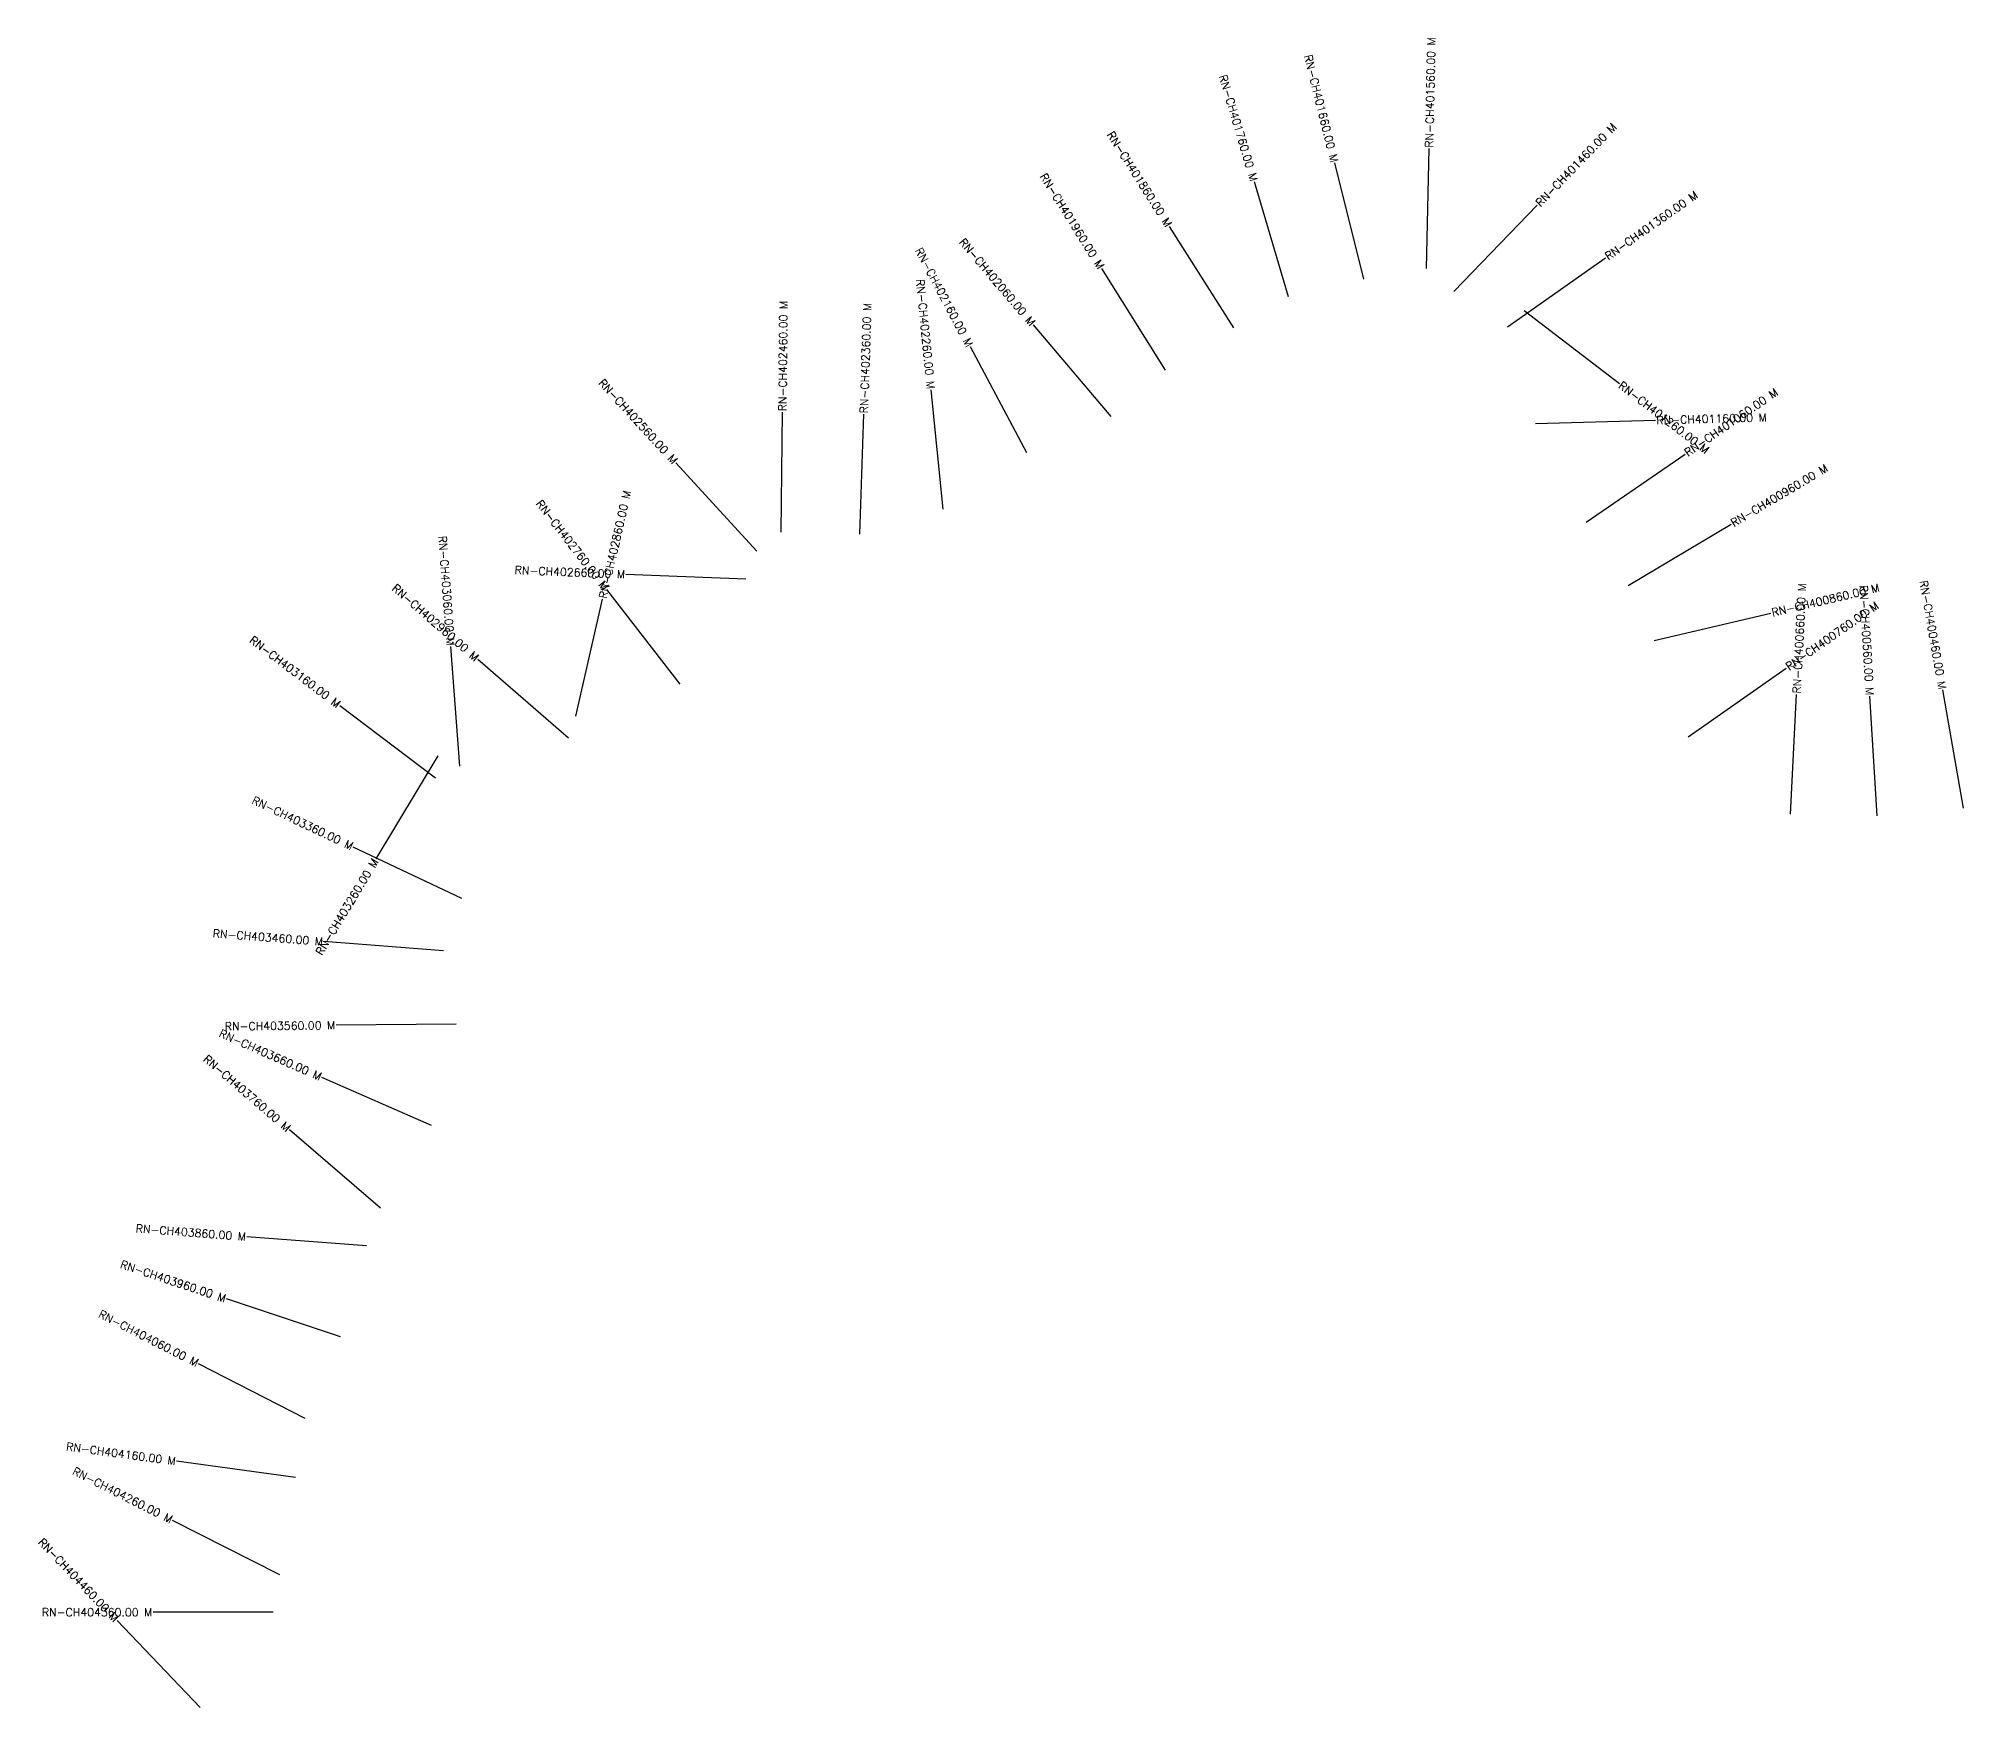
# Model space of a CAD drawing. Header units: metres. Extents: x 302122 to 307194, y 1940197 to 1944716.
# Drawn here: x 302187 to 304593, y 1942098 to 1944183 of the extents above; entities that cross this region are included whole.
import ezdxf
from ezdxf.enums import TextEntityAlignment as Align

# ---------------------------------------------------------------- set-up
doc = ezdxf.new("R2010")
doc.units = ezdxf.units.M
doc.layers.add('CS', color=134, linetype='Continuous')
doc.layers.add('CSMark', color=6, linetype='Continuous')
doc.styles.get("Standard").update_dxf_attribs({"font": 'simplex.shx'})

msp = doc.modelspace()

# ---------------------------------------------------------------- linework, layer by layer
at = {"layer": 'CS'}
for p, q in [((303922.4, 1943896.1), (303925.5, 1944046)), ((303844, 1943882.5), (303807.6, 1944028)), ((303749.8, 1943860.6), (303707.1, 1944004.4)), ((303956.4, 1943867.3), (304060.6, 1943975.2)), ((303681.4, 1943821.8), (303601, 1943948.5)), ((303596.1, 1943768.9), (303516.4, 1943896)), ((304023.4, 1943823), (304146.1, 1943909.4)), ((303527.9, 1943711.2), (303431, 1943825.7)), ((304044.3, 1943843.6), (304163.4, 1943752.3)), ((303422.5, 1943665.7), (303352.2, 1943798.2)), ((303317.9, 1943595.1), (303303, 1943744.4)), ((303115.8, 1943566.6), (303117.2, 1943716.6)), ((303214, 1943564.2), (303218.9, 1943714.1)), ((304058.7, 1943702.4), (304208.6, 1943706.3)), ((304121.9, 1943579.1), (304245.4, 1943664.2)), ((303085.4, 1943542.7), (302984.1, 1943653.3)), ((304174.2, 1943499.8), (304303, 1943576.6)), ((303071.3, 1943507.8), (302921.5, 1943513.7)), ((302989.5, 1943376.5), (302897.6, 1943495.1)), ((302858.9, 1943336.6), (302892.2, 1943482.8)), ((304206.9, 1943431), (304352.8, 1943465.5)), ((302713.8, 1943274), (302702.6, 1943423.5)), ((302849.6, 1943309.1), (302736.4, 1943407.6)), ((304249.2, 1943310.6), (304372, 1943396.7)), ((304593.5, 1943221.7), (304567.5, 1943369.4)), ((302683.4, 1943259), (302563.8, 1943349.6)), ((304377.4, 1943214.1), (304384.8, 1943363.9)), ((304485.4, 1943212), (304476.6, 1943361.7)), ((302686.4, 1943286.9), (302609, 1943158.4)), ((302716.5, 1943109), (302580.8, 1943173.1)), ((302693.4, 1943043.6), (302543.9, 1943054.9)), ((302709.2, 1942951.9), (302559.2, 1942950.4)), ((302678.7, 1942825.1), (302541.3, 1942885.3)), ((302614.6, 1942721.9), (302501, 1942819.8)), ((302597.2, 1942674.7), (302447.6, 1942686.1)), ((302564.6, 1942561.2), (302422.3, 1942608.4)), ((302520.8, 1942459.1), (302387.3, 1942527.4)), ((302508.5, 1942385.5), (302359.9, 1942405.5)), ((302488.9, 1942263.8), (302355, 1942331.5)), ((302480.6, 1942216.9), (302330.6, 1942216.9)), ((302389.3, 1942097.9), (302285.7, 1942206.4))]:
    msp.add_line(p, q, dxfattribs=at)

# ---------------------------------------------------------------- texts
at = {"layer": 'CSMark'}
for s, rotation, p in [('RN-CH401560.00 M', 88.82, (303925.5, 1944047)), ('RN-CH401460.00 M', 46.0119, (304061.3, 1943975.9)), ('RN-CH401360.00 M', 35.1653, (304146.9, 1943910)), ('RN-CH402460.00 M', 89.4752, (303117.2, 1943717.6)), ('RN-CH402360.00 M', 88.1449, (303218.9, 1943715.1)), ('RN-CH401260.00 M', 322.5151, (304164.2, 1943751.7)), ('RN-CH401060.00 M', 34.542, (304246.2, 1943664.7)), ('RN-CH401160.00 M', 1.5057, (304209.6, 1943706.4)), ('RN-CH400960.00 M', 30.798, (304303.9, 1943577.1)), ('RN-CH402860.00 M', 77.1452, (302892.5, 1943483.8)), ('RN-CH400860.00 M', 13.3192, (304353.8, 1943465.8)), ('RN-CH400660.00 M', 87.1444, (304384.9, 1943364.9)), ('RN-CH400760.00 M', 35.0083, (304372.8, 1943397.2))]:
    msp.add_text(s, height=10, rotation=rotation, dxfattribs=at).set_placement(p, align=Align.MIDDLE_LEFT)
for s, rotation, p in [('RN-CH401660.00 M', 284.0337, (303807.4, 1944029)), ('RN-CH401760.00 M', 286.5397, (303706.8, 1944005.4)), ('RN-CH401860.00 M', 302.4208, (303600.5, 1943949.3)), ('RN-CH401960.00 M', 302.0776, (303515.9, 1943896.8)), ('RN-CH402160.00 M', 297.9498, (303351.7, 1943799.1)), ('RN-CH402060.00 M', 310.2414, (303430.4, 1943826.4)), ('RN-CH402260.00 M', 275.7049, (303302.9, 1943745.4)), ('RN-CH402560.00 M', 312.4991, (302983.4, 1943654)), ('RN-CH402760.00 M', 307.7693, (302897, 1943495.9)), ('RN-CH403060.00 M', 274.282, (302702.5, 1943424.5)), ('RN-CH402660.00 M', 357.7271, (302920.5, 1943513.8)), ('RN-CH402960.00 M', 318.9866, (302735.6, 1943408.2)), ('RN-CH400560.00 M', 273.3735, (304476.5, 1943362.7)), ('RN-CH400460.00 M', 279.9895, (304567.3, 1943370.4)), ('RN-CH403160.00 M', 322.8233, (302563, 1943350.2)), ('RN-CH403360.00 M', 334.7234, (302579.9, 1943173.5)), ('RN-CH403260.00 M', 58.9317, (302608.5, 1943157.6)), ('RN-CH403460.00 M', 355.6778, (302542.9, 1943055)), ('RN-CH403660.00 M', 336.3148, (302540.4, 1942885.7)), ('RN-CH403560.00 M', 0.5787, (302558.2, 1942950.4)), ('RN-CH403760.00 M', 319.2738, (302500.2, 1942820.4)), ('RN-CH403860.00 M', 355.636, (302446.6, 1942686.2)), ('RN-CH403960.00 M', 341.6523, (302421.3, 1942608.7)), ('RN-CH404060.00 M', 332.9225, (302386.4, 1942527.8)), ('RN-CH404160.00 M', 352.3279, (302358.9, 1942405.7)), ('RN-CH404260.00 M', 333.1502, (302354.1, 1942332)), ('RN-CH404460.00 M', 313.6577, (302285, 1942207.2))]:
    msp.add_text(s, height=10, rotation=rotation, dxfattribs=at).set_placement(p, align=Align.MIDDLE_RIGHT)
msp.add_text('RN-CH404360.00 M', height=10, dxfattribs=at).set_placement((302329.6, 1942216.9), align=Align.MIDDLE_RIGHT)

doc.saveas('drawing.dxf')
